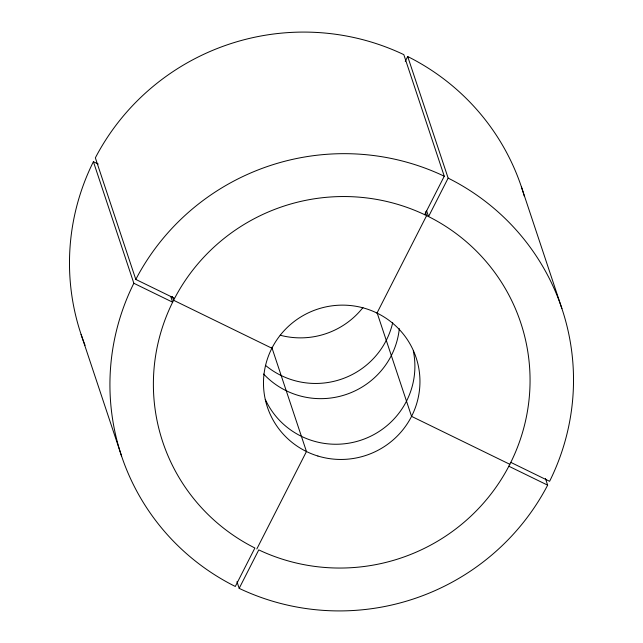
<?xml version="1.0" encoding="UTF-8"?>
<svg xmlns="http://www.w3.org/2000/svg" width="643" height="643" viewBox="0 0 643 643"><rect width="100%" height="100%" fill="white"/><g stroke="black" fill="none" stroke-linecap="round" stroke-linejoin="round"><path stroke-width="0.96" d="M426.655 210.88L428.551 216.578A188.656 185.433 -18.4 0 1 510.807 462.381L508.846 466.231A188.656 185.433 -18.4 0 1 258.767 549.894L239.18 588.361L236.97 581.706M405.251 61.342L407.702 56.536A232.187 228.225 -18.4 0 1 524.35 196.308M170.741 296.503L172.637 302.202A188.656 185.433 -18.4 0 0 254.893 548.005L235.298 586.464A232.187 228.225 -18.4 0 1 133.84 283.274L93.396 161.69L98.242 164.053M424.677 214.69L444.265 176.222L403.82 54.639A232.187 228.225 -18.4 0 0 95.357 157.84L135.802 279.424L174.599 298.352A188.656 185.433 -18.4 0 1 424.677 214.69L428.551 216.578L448.147 178.119L407.702 56.536M256.822 548.961L306.462 451.523L272.013 347.984M376.991 313.061L426.622 215.622L425.353 211.82M174.599 298.352L172.637 302.202L133.84 283.274M510.807 462.381L549.604 481.31A232.187 228.225 -18.4 0 0 448.147 178.119M509.843 464.31L411.552 416.359L377.111 312.828M508.846 466.231L547.643 485.16L545.433 478.513M521.465 187.041L561.918 308.624M271.571 347.268L271.893 348.225L173.61 300.273L172.34 296.471M81.082 334.376L121.535 455.959M547.643 485.16A232.187 228.225 -18.4 0 1 239.18 588.361M135.802 279.424A232.187 228.225 -18.4 0 1 444.265 176.222M85.069 345.323A232.187 228.225 -18.4 0 1 93.396 161.69M413.312 350.877A78.366 77.023 -18.4 0 1 360.635 440.294A78.366 77.023 -18.4 0 1 265.278 399.367M399.319 328.637A78.366 77.023 -18.4 0 1 345.942 394.545A78.366 77.023 -18.4 0 1 263.646 374.025M392.704 322.722A78.366 77.023 -18.4 0 1 265.422 365.312M362.957 307.547A78.366 77.023 -18.4 0 1 280.211 335.228M317.907 456.032A78.366 77.023 -18.4 0 0 418.167 365.103A78.366 77.023 -18.4 0 0 289.093 325.744A78.366 77.023 -18.4 0 0 317.907 456.032"/></g></svg>
